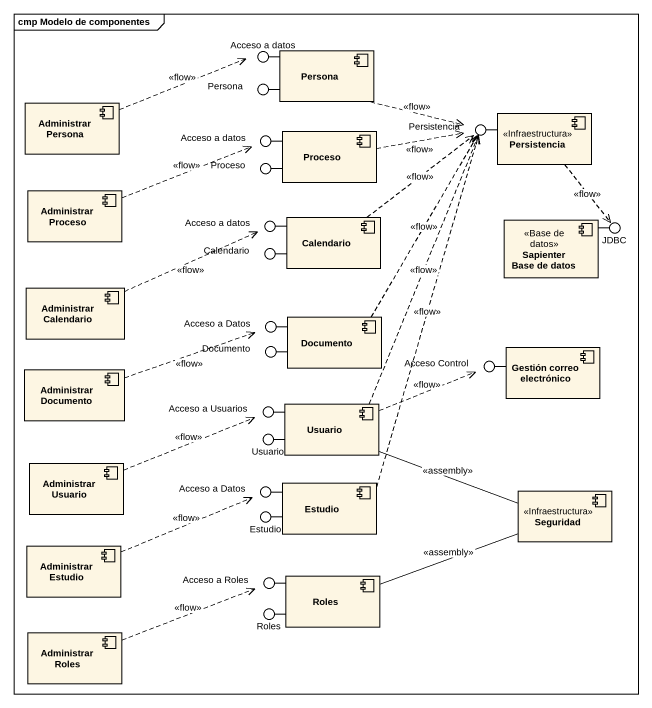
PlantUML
@startuml
mainframe cmp Modelo de componentes
() "Acceso a datos" as Acceso_a_datos
component Persona
component "Administrar Persona" as Administrar_Persona
() "Persona" as Persona_2
() "Acceso a datos" as Acceso_a_datos_2
component Proceso
() Persistencia
component "Persistencia" as Persistencia_2 <<Infraestructura>>
() "Proceso" as Proceso_2
component "Administrar Proceso" as Administrar_Proceso
() "Acceso a datos" as Acceso_a_datos_3
component Calendario
component "Sapienter Base de datos" as Sapienter_Base_de_datos <<Base de datos>>
() JDBC
() "Calendario" as Calendario_2
component "Administrar Calendario" as Administrar_Calendario
() "Acceso a Datos" as Acceso_a_Datos
component Documento
component "Administrar Documento" as Administrar_Documento
() "Documento" as Documento_2
() "Acceso Control" as Acceso_Control
component "Gestión correo electrónico" as Gestión_correo_electrónico
() "Acceso a Usuarios" as Acceso_a_Usuarios
component Usuario
() "Usuario" as Usuario_2
component "Administrar Usuario" as Administrar_Usuario
() "Acceso a Datos" as Acceso_a_Datos_2
component Estudio
component Seguridad <<Infraestructura>>
() "Estudio" as Estudio_2
component "Administrar Estudio" as Administrar_Estudio
() "Acceso a Roles" as Acceso_a_Roles
() Roles
component "Roles" as Roles_2
component "Administrar Roles" as Administrar_Roles
Persona -left- Acceso_a_datos
Persona -left- Persona_2
Proceso -left- Acceso_a_datos_2
Persistencia_2 -left- Persistencia
Proceso -left- Proceso_2
Calendario -left- Acceso_a_datos_3
Sapienter_Base_de_datos -right- JDBC
Calendario -left- Calendario_2
Documento -left- Acceso_a_Datos
Documento -left- Documento_2
Gestión_correo_electrónico -left- Acceso_Control
Usuario -left- Acceso_a_Usuarios
Usuario -left- Usuario_2
Estudio -left- Acceso_a_Datos_2
Estudio -left- Estudio_2
Roles_2 -left- Acceso_a_Roles
Roles_2 -left- Roles
Persona .right.> Persistencia : <<flow>>
Administrar_Persona .right.> Acceso_a_datos : <<flow>>
Proceso .right.> Persistencia : <<flow>>
Persistencia_2 ..> JDBC : <<flow>>
Administrar_Proceso .right.> Acceso_a_datos_2 : <<flow>>
Calendario .up.> Persistencia : <<flow>>
Administrar_Calendario .right.> Acceso_a_datos_3 : <<flow>>
Documento .up.> Persistencia : <<flow>>
Administrar_Documento .right.> Acceso_a_Datos : <<flow>>
Usuario .up.> Persistencia : <<flow>>
Usuario .right.> Acceso_Control : <<flow>>
Usuario -right- Seguridad : <<assembly>>
Administrar_Usuario .right.> Acceso_a_Usuarios : <<flow>>
Estudio .up.> Persistencia : <<flow>>
Administrar_Estudio .right.> Acceso_a_Datos_2 : <<flow>>
Roles_2 -right- Seguridad : <<assembly>>
Administrar_Roles .right.> Acceso_a_Roles : <<flow>>
@enduml
